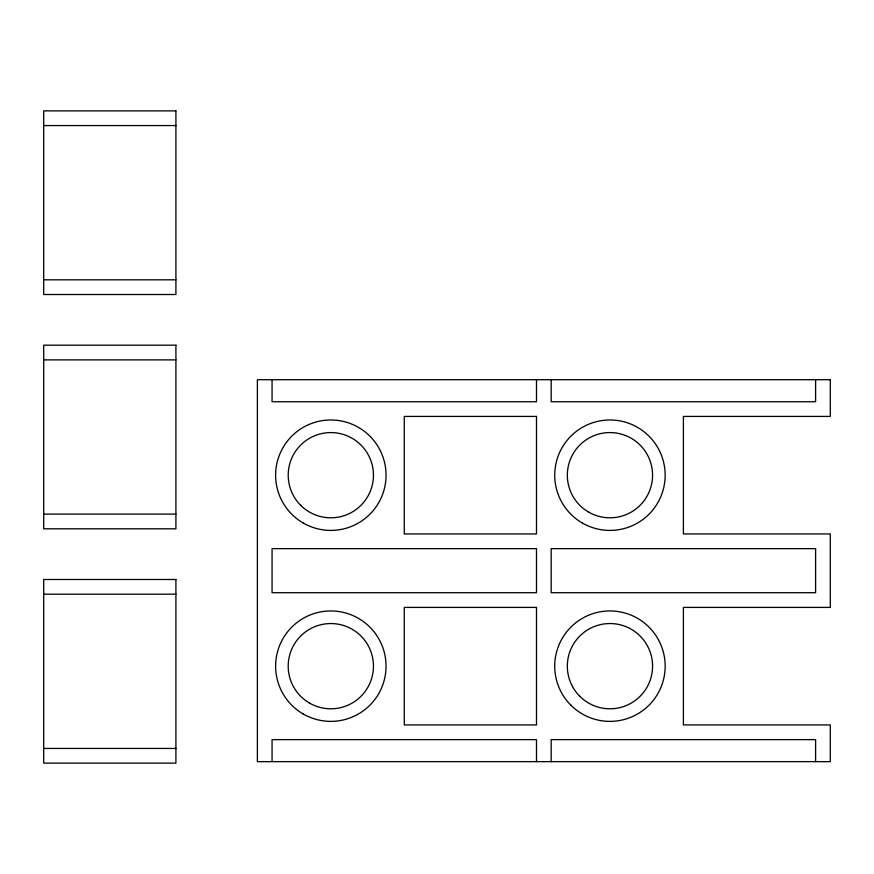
<?xml version="1.0" encoding="UTF-8"?>
<svg xmlns="http://www.w3.org/2000/svg" width="874" height="874" viewBox="0 0 874 874"><rect width="100%" height="100%" fill="white"/><g stroke="black" fill="none" stroke-linecap="round" stroke-linejoin="round"><path stroke-width="1.31" d="M43.7 125.561L175.914 125.561M43.7 279.811L175.914 279.811M43.7 359.88L175.914 359.88M43.7 514.12L175.914 514.12M43.7 594.189L175.914 594.189M43.7 748.439L175.914 748.439M815.606 379.709L815.606 401.745L551.188 401.745L551.188 379.709M815.606 761.647L815.606 739.623L551.188 739.623L551.188 761.647M536.494 379.709L536.494 401.745L272.065 401.745L272.065 379.709M536.494 761.647L536.494 739.623L272.065 739.623L272.065 761.647M175.914 110.878L43.7 110.878L43.7 294.505L175.914 294.505L175.914 110.878M175.914 345.186L43.7 345.186L43.7 528.814L175.914 528.814L175.914 345.186M830.3 379.709L257.382 379.709L257.382 761.647L830.3 761.647L830.3 724.928L683.392 724.928L683.392 607.408L830.3 607.408L830.3 533.948L683.392 533.948L683.392 416.428L830.3 416.428L830.3 379.709M536.494 416.428L404.28 416.428L404.28 533.948L536.494 533.948L536.494 416.428M536.494 548.643L272.065 548.643L272.065 592.714L536.494 592.714L536.494 548.643M815.606 548.643L551.188 548.643L551.188 592.714L815.606 592.714L815.606 548.643M175.914 579.495L43.7 579.495L43.7 763.122L175.914 763.122L175.914 579.495M536.494 607.408L404.28 607.408L404.28 724.928L536.494 724.928L536.494 607.408M300.689 505.325A42.618 42.618 0 0 0 371.996 486.228A42.618 42.618 0 0 0 319.797 434.028A42.618 42.618 0 0 0 300.689 505.325M570.897 705.209A55.215 55.215 0 0 0 663.279 680.453A55.215 55.215 0 0 0 595.653 612.827A55.215 55.215 0 0 0 570.897 705.209M582.335 523.013A55.215 55.215 0 0 0 665.158 475.194A55.215 55.215 0 0 0 582.335 427.375A55.215 55.215 0 0 0 582.335 523.013M303.223 523.013A55.215 55.215 0 0 0 386.046 475.194A55.215 55.215 0 0 0 303.223 427.375A55.215 55.215 0 0 0 303.223 523.013M588.639 512.098A42.618 42.618 0 0 0 652.561 475.194A42.618 42.618 0 0 0 588.639 438.278A42.618 42.618 0 0 0 588.639 512.098M579.812 696.305A42.618 42.618 0 0 0 651.119 677.197A42.618 42.618 0 0 0 598.919 624.997A42.618 42.618 0 0 0 579.812 696.305M309.516 703.078A42.618 42.618 0 0 0 373.449 666.163A42.618 42.618 0 0 0 309.516 629.258A42.618 42.618 0 0 0 309.516 703.078M303.223 713.982A55.215 55.215 0 0 0 386.046 666.163A55.215 55.215 0 0 0 303.223 618.344A55.215 55.215 0 0 0 303.223 713.982"/></g></svg>
